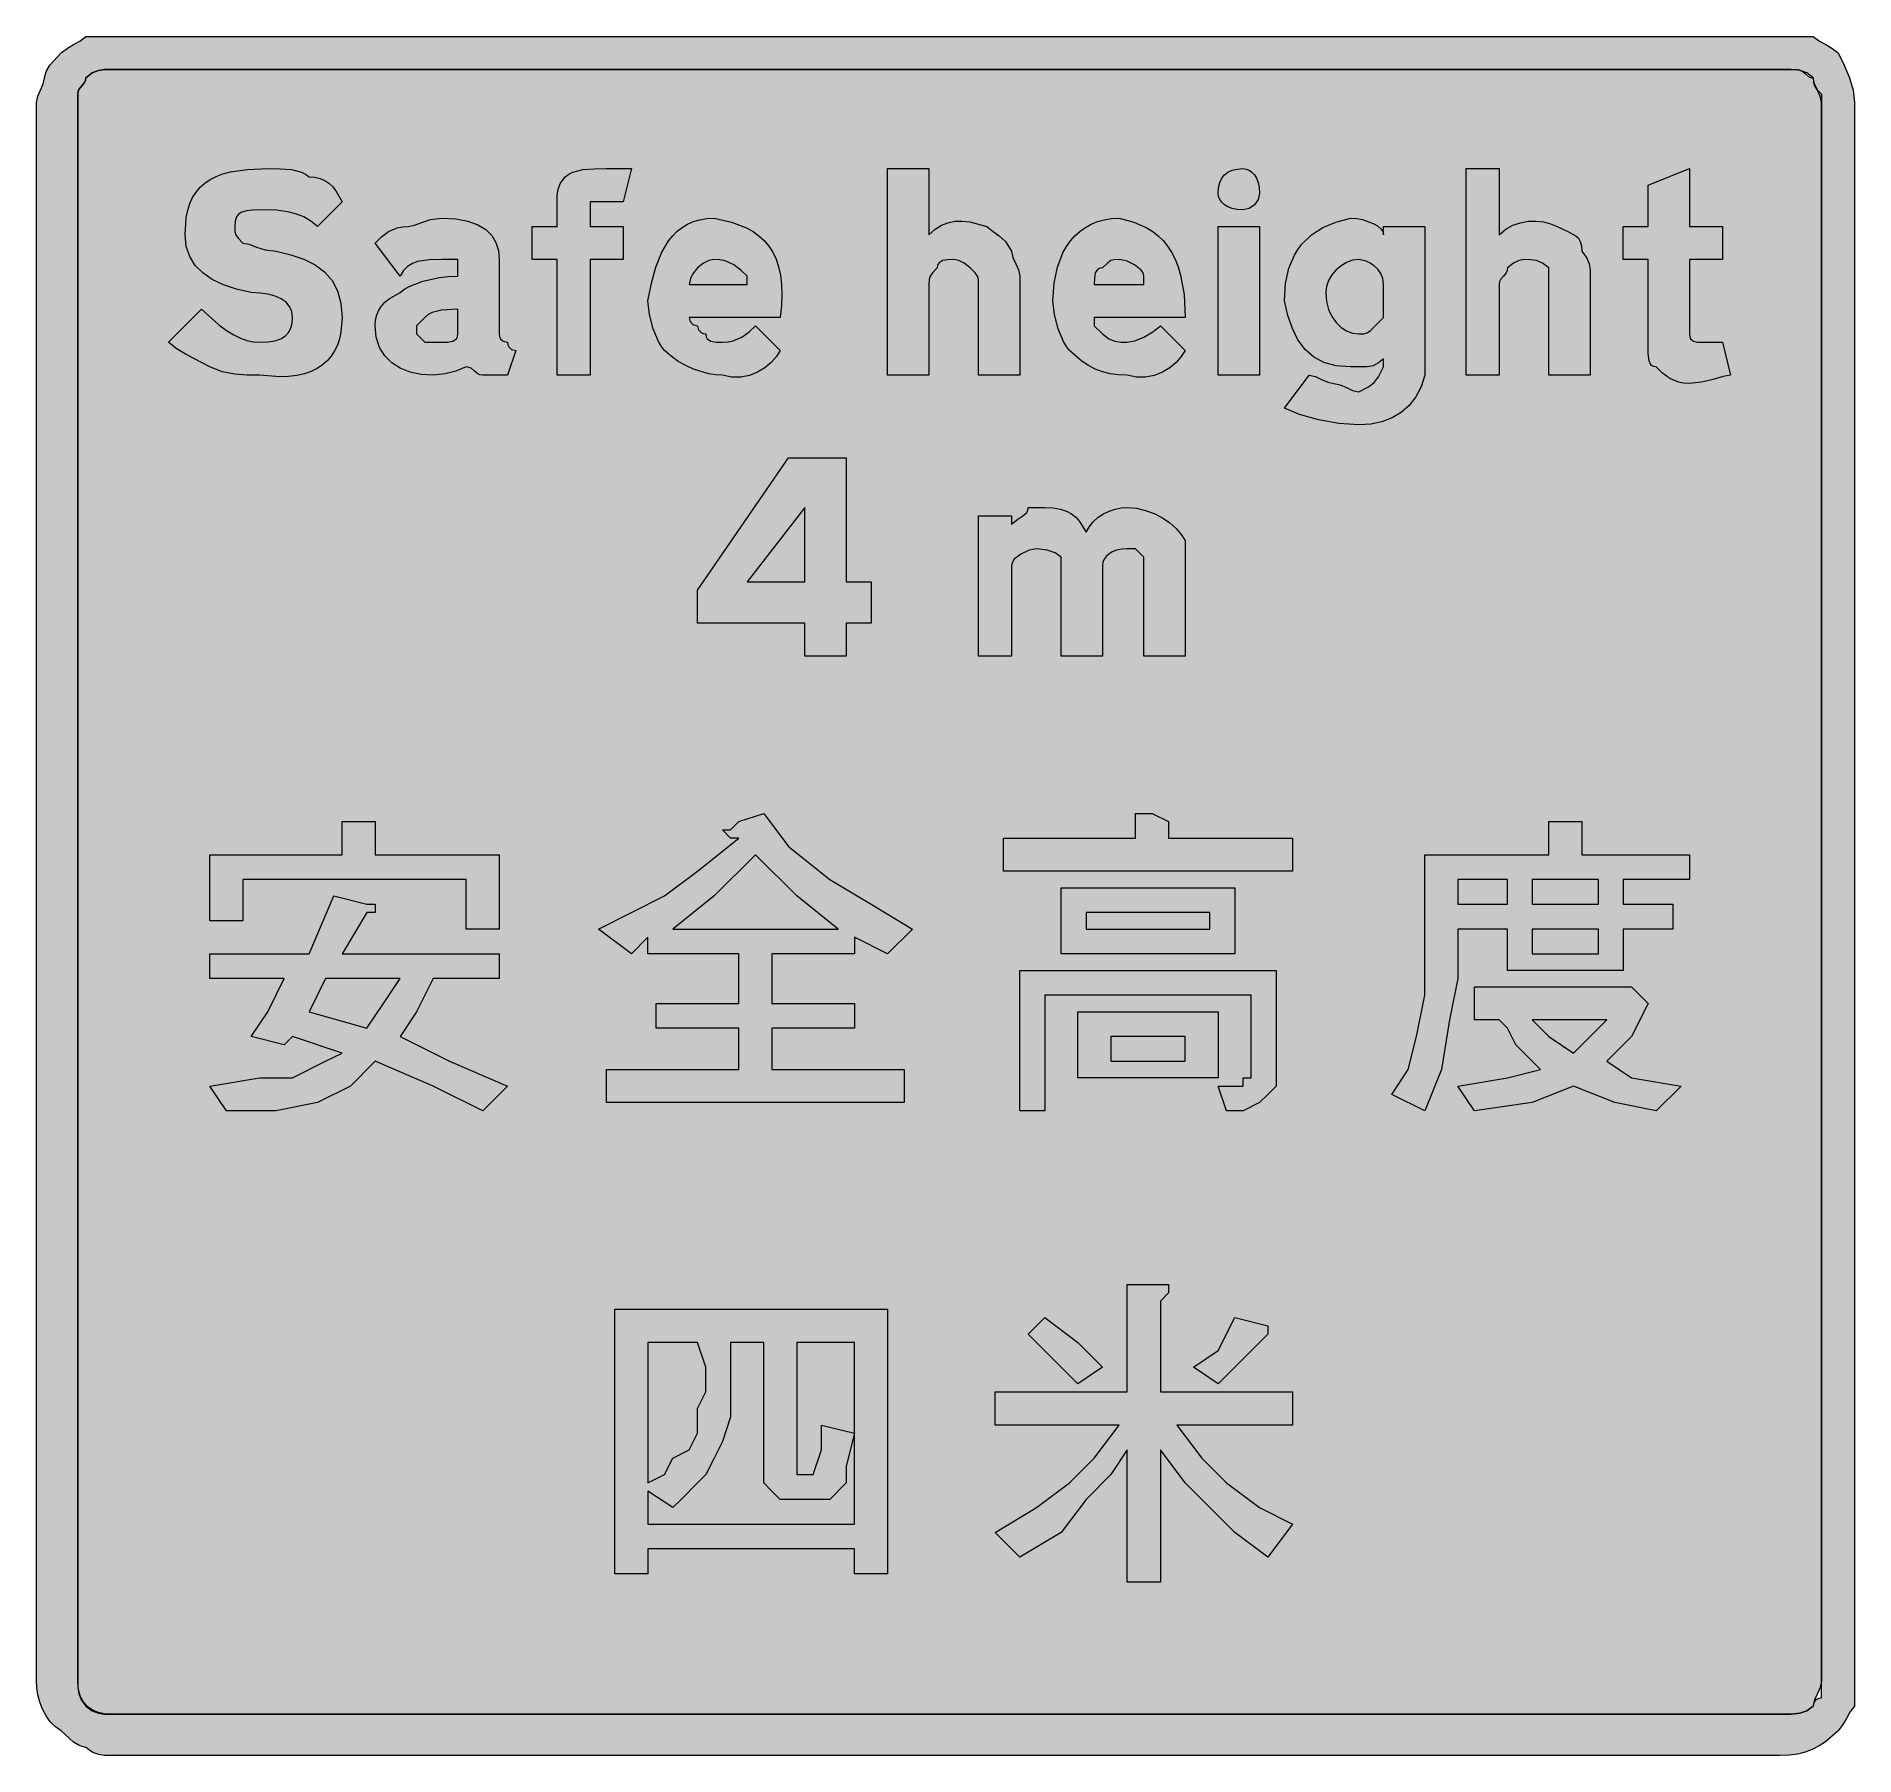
# Model space of a CAD drawing. Header units: metres. Extents: x 152 to 416, y 12 to 261.
import ezdxf

# ---------------------------------------------------------------- set-up
doc = ezdxf.new("R2010")
doc.units = ezdxf.units.M
doc.layers.add('FILL_BLACK_000000', color=7, linetype='Continuous', true_color=0x000000)
doc.layers.add('FILL_WHITE_FFFFFF', color=7, linetype='Continuous', true_color=0xffffff)

msp = doc.modelspace()

# ---------------------------------------------------------------- hatches: boundary and pattern name
at = {"layer": 'FILL_BLACK_000000', "true_color": 0x000000}
h = msp.add_hatch(color=7, dxfattribs=at)
h.dxf.hatch_style = 1
h.paths.add_polyline_path([(410.79, 260.41), (411.69, 259.92), (412.59, 259.43), (413.49, 258.72), (414.37, 256.92), (415.14, 255.12), (415.68, 253.32), (415.89, 251.52), (415.89, 22.32), (415.89, 18.72), (415.18, 17.82), (414.69, 16.92), (414.2, 16.02), (413.49, 15.12), (411.67, 13.54), (410.73, 12.93), (409.74, 12.42), (408.7, 12.03), (407.58, 11.74), (406.39, 11.58), (405.09, 11.52), (162.69, 11.52), (161.79, 11.54), (160.89, 11.67), (159.99, 12.03), (159.09, 12.72), (158.19, 12.93), (157.29, 13.47), (155.49, 15.12), (154.65, 15.68), (153.91, 16.41), (153.3, 17.29), (152.79, 18.27), (152.4, 19.3), (152.11, 20.35), (151.95, 21.37), (151.89, 22.32), (151.89, 251.52), (152.08, 252.42), (152.49, 253.32), (152.9, 254.22), (153.09, 255.12), (153.3, 256.02), (153.84, 256.92), (155.49, 258.72), (156.39, 259.43), (157.29, 259.92), (158.19, 260.41), (159.09, 261.12), (162.69, 261.12), (405.09, 261.12), (409.89, 261.12), (410.79, 260.41)])
h.paths.add_polyline_path([(161.79, 256.3), (160.89, 256.17), (159.99, 255.81), (159.09, 255.12), (159.04, 254.72), (158.9, 254.41), (158.49, 253.92), (158.08, 253.43), (157.94, 253.12), (157.89, 252.72), (157.89, 251.52), (157.89, 22.32), (157.91, 21.42), (158.04, 20.52), (158.4, 19.62), (159.09, 18.72), (159.99, 18.03), (160.89, 17.67), (161.79, 17.54), (162.69, 17.52), (405.09, 17.52), (406.68, 17.54), (407.94, 17.67), (408.97, 18.03), (409.89, 18.72), (410.04, 19.32), (410.4, 19.73), (410.69, 19.87), (411.09, 19.92), (411.09, 22.32), (411.09, 251.52), (410.9, 252.42), (410.49, 253.32), (410.08, 254.22), (409.89, 255.12), (408.97, 255.81), (407.94, 256.17), (406.68, 256.3), (405.09, 256.32), (162.69, 256.32), (161.79, 256.3)], flags=16)
h = msp.add_hatch(color=7, dxfattribs=at)
h.dxf.hatch_style = 1
h.paths.add_polyline_path([(180.71, 232.81), (180.84, 232.32), (181.2, 231.83), (181.89, 231.12), (182.81, 230.93), (183.84, 230.52), (185.1, 230.11), (186.69, 229.92), (188.83, 229.41), (190.72, 228.76), (192.36, 227.94), (193.74, 226.92), (194.83, 225.68), (195.63, 224.18), (196.12, 222.41), (196.29, 220.32), (196.12, 218.19), (195.9, 217.21), (195.6, 216.31), (195.2, 215.47), (194.71, 214.71), (194.12, 214.02), (193.44, 213.42), (192.66, 212.9), (191.78, 212.47), (190.8, 212.13), (189.71, 211.88), (188.52, 211.74), (187.22, 211.69), (184.29, 211.92), (182.49, 211.94), (180.69, 212.07), (178.89, 212.43), (177.09, 213.12), (173.64, 214.92), (172.2, 215.82), (171.09, 216.72), (175.89, 221.52), (178.38, 219.25), (179.5, 218.42), (180.54, 217.77), (181.53, 217.29), (182.47, 216.96), (183.39, 216.78), (184.29, 216.72), (185.53, 216.78), (186.56, 216.94), (187.39, 217.23), (188.04, 217.62), (188.52, 218.13), (188.85, 218.74), (189.03, 219.48), (189.09, 220.32), (188.98, 221.16), (188.66, 221.89), (188.14, 222.51), (187.44, 223.02), (186.57, 223.41), (185.55, 223.69), (184.38, 223.86), (183.09, 223.92), (180.95, 224.43), (179.06, 225.06), (177.42, 225.84), (176.04, 226.77), (174.95, 227.87), (174.15, 229.15), (173.66, 230.63), (173.49, 232.32), (173.66, 234.8), (173.88, 235.88), (174.18, 236.86), (174.58, 237.74), (175.07, 238.52), (175.66, 239.21), (176.34, 239.82), (177.12, 240.34), (178, 240.78), (178.98, 241.14), (180.07, 241.43), (182.56, 241.8), (185.49, 241.92), (187.27, 241.9), (188.94, 241.77), (190.38, 241.41), (190.99, 241.12), (191.49, 240.72), (192.34, 240.66), (193.08, 240.49), (193.75, 240.21), (194.34, 239.82), (194.88, 239.31), (195.37, 238.69), (196.29, 237.12), (192.69, 233.52), (191.74, 234.31), (190.72, 234.91), (189.67, 235.33), (188.64, 235.62), (186.78, 235.88), (185.49, 235.92), (183.22, 235.88), (182.39, 235.79), (181.74, 235.62), (181.26, 235.33), (180.93, 234.91), (180.75, 234.31), (180.69, 233.52), (180.71, 232.81)])
h = msp.add_hatch(color=7, dxfattribs=at)
h.dxf.hatch_style = 1
h.paths.add_polyline_path([(227.49, 211.92), (227.49, 228.72), (223.89, 228.72), (223.89, 233.52), (227.49, 233.52), (227.49, 237.12), (227.51, 238.02), (227.64, 238.92), (228, 239.82), (228.69, 240.72), (229.19, 241.12), (229.8, 241.41), (231.24, 241.77), (232.91, 241.9), (234.69, 241.92), (238.29, 241.92), (237.09, 237.12), (235.89, 237.12), (233.49, 237.12), (232.29, 237.12), (232.29, 235.92), (232.29, 233.52), (237.09, 233.52), (237.09, 228.72), (232.29, 228.72), (232.29, 211.92), (227.49, 211.92)])
h = msp.add_hatch(color=7, dxfattribs=at)
h.dxf.hatch_style = 1
h.paths.add_polyline_path([(282.39, 233.11), (283.31, 233.69), (284.25, 234.07), (285.24, 234.27), (286.28, 234.3), (287.4, 234.18), (289.89, 233.52), (290.79, 232.79), (291.69, 232.17), (292.59, 231.33), (293.49, 229.92), (293.68, 229.02), (294.09, 228.12), (294.5, 227.22), (294.69, 226.32), (294.69, 211.92), (288.69, 211.92), (288.69, 225.12), (288.67, 225.83), (288.54, 226.32), (288.18, 226.81), (287.49, 227.52), (286.61, 228.21), (285.84, 228.57), (285.09, 228.72), (284.21, 228.7), (283.44, 228.57), (282.9, 228.21), (282.74, 227.92), (282.69, 227.52), (282, 226.81), (281.64, 226.32), (281.51, 225.83), (281.49, 225.12), (281.49, 211.92), (275.49, 211.92), (275.49, 241.92), (281.49, 241.92), (281.49, 232.32), (282.39, 233.11)])
h = msp.add_hatch(color=7, dxfattribs=at)
h.dxf.hatch_style = 1
h.paths.add_polyline_path([(329.28, 237.44), (328.74, 236.67), (327.97, 236.13), (327.09, 235.92), (326.25, 235.97), (325.51, 236.13), (324.9, 236.36), (324.39, 236.67), (324, 237.03), (323.71, 237.44), (323.55, 237.87), (323.49, 238.32), (323.55, 239.16), (323.71, 239.89), (324, 240.51), (324.39, 241.02), (324.9, 241.41), (325.51, 241.69), (326.25, 241.86), (327.09, 241.92), (327.54, 241.86), (327.97, 241.69), (328.38, 241.41), (328.74, 241.02), (329.05, 240.51), (329.28, 239.89), (329.44, 239.16), (329.49, 238.32), (329.28, 237.44)])
h = msp.add_hatch(color=7, dxfattribs=at)
h.dxf.hatch_style = 1
h.paths.add_polyline_path([(365.24, 233.11), (366.28, 233.69), (367.37, 234.07), (368.49, 234.27), (369.61, 234.3), (370.7, 234.18), (371.74, 233.91), (372.69, 233.52), (374.27, 232.79), (375.39, 232.17), (375.78, 231.8), (376.06, 231.33), (376.23, 230.71), (376.29, 229.92), (376.98, 229.02), (377.34, 228.12), (377.47, 227.22), (377.49, 226.32), (377.49, 211.92), (371.49, 211.92), (371.49, 225.12), (371.49, 226.32), (371.49, 227.52), (370.59, 228.21), (369.69, 228.57), (368.79, 228.7), (367.89, 228.72), (367.14, 228.57), (366.37, 228.21), (365.49, 227.52), (365.44, 227.12), (365.3, 226.81), (364.89, 226.32), (364.48, 225.83), (364.34, 225.52), (364.29, 225.12), (364.29, 211.92), (359.49, 211.92), (359.49, 241.92), (364.29, 241.92), (364.29, 232.32), (365.24, 233.11)])
h = msp.add_hatch(color=7, dxfattribs=at)
h.dxf.hatch_style = 1
h.paths.add_polyline_path([(396.69, 233.52), (396.69, 228.72), (391.89, 228.72), (391.89, 219.12), (391.89, 217.92), (391.94, 217.52), (392.08, 217.23), (392.49, 216.87), (393.09, 216.72), (395.49, 216.72), (396.69, 216.72), (397.89, 211.92), (396.78, 211.73), (395.34, 211.32), (393.67, 210.91), (391.89, 210.72), (391.04, 210.77), (390.3, 210.93), (389.04, 211.47), (388.01, 212.24), (387.09, 213.12), (386.69, 213.18), (386.4, 213.34), (386.18, 213.63), (386.04, 214.02), (385.91, 215.14), (385.89, 216.72), (385.89, 228.72), (382.29, 228.72), (382.29, 233.52), (385.89, 233.52), (385.89, 239.52), (391.89, 241.92), (391.89, 233.52), (396.69, 233.52)])
h = msp.add_hatch(color=7, dxfattribs=at)
h.dxf.hatch_style = 1
h.paths.add_polyline_path([(210.69, 228.72), (208.91, 228.68), (207.24, 228.42), (206.48, 228.13), (205.8, 227.71), (205.19, 227.11), (204.69, 226.32), (201.09, 231.12), (202.01, 232), (203.04, 232.77), (204.3, 233.31), (205.04, 233.47), (205.89, 233.52), (206.81, 233.71), (207.84, 234.12), (209.1, 234.53), (210.69, 234.72), (212.77, 234.61), (214.53, 234.29), (215.98, 233.77), (217.14, 233.07), (218.01, 232.2), (218.62, 231.18), (218.98, 230.01), (219.09, 228.72), (219.09, 217.92), (219.14, 217.52), (219.28, 217.23), (219.69, 216.87), (220.29, 216.72), (220.34, 216.32), (220.48, 216.03), (220.89, 215.67), (221.49, 215.52), (220.29, 211.92), (216.69, 211.92), (216.29, 211.97), (215.98, 212.11), (215.49, 212.52), (215, 212.93), (214.69, 213.07), (214.29, 213.12), (212.79, 212.52), (211.25, 212.11), (209.49, 211.92), (207.75, 212.03), (206.15, 212.37), (204.72, 212.93), (203.49, 213.72), (202.48, 214.73), (201.73, 215.97), (201.25, 217.43), (201.09, 219.12), (201.15, 219.97), (201.31, 220.71), (201.6, 221.38), (201.99, 221.97), (202.5, 222.51), (203.11, 223), (204.69, 223.92), (205.25, 224.37), (206, 224.8), (207.99, 225.57), (210.43, 226.11), (211.74, 226.27), (213.09, 226.32), (213.09, 228.72), (210.69, 228.72)])
h.paths.add_polyline_path([(208.29, 216.72), (210.69, 216.72), (211.57, 216.74), (212.34, 216.87), (212.88, 217.23), (213.04, 217.52), (213.09, 217.92), (213.09, 221.52), (210.69, 221.37), (209.38, 221.01), (208.79, 220.72), (208.29, 220.32), (207.09, 219.12), (207.09, 217.92), (208.29, 216.72)], flags=16)
h = msp.add_hatch(color=7, dxfattribs=at)
h.dxf.hatch_style = 1
h.paths.add_polyline_path([(246.84, 219.72), (247.2, 219.31), (247.49, 219.17), (247.89, 219.12), (248.04, 218.52), (248.4, 218.11), (248.69, 217.97), (249.09, 217.92), (249.14, 217.52), (249.3, 217.23), (249.84, 216.87), (250.61, 216.74), (251.49, 216.72), (252.34, 216.77), (253.08, 216.93), (254.34, 217.47), (255.37, 218.24), (256.29, 219.12), (259.89, 215.52), (259.33, 214.63), (258.58, 213.78), (257.65, 213.01), (256.59, 212.37), (255.41, 211.9), (254.15, 211.64), (252.84, 211.63), (251.49, 211.92), (250.54, 211.98), (249.5, 212.14), (247.29, 212.82), (246.17, 213.33), (245.08, 213.94), (244.04, 214.68), (243.09, 215.52), (242.64, 216.08), (242.21, 216.81), (241.44, 218.67), (240.9, 220.75), (240.69, 222.72), (241.2, 225.3), (241.85, 227.63), (242.67, 229.68), (243.69, 231.42), (244.28, 232.16), (244.93, 232.82), (245.65, 233.39), (246.43, 233.86), (247.28, 234.23), (248.2, 234.5), (249.21, 234.66), (250.29, 234.72), (252.82, 234.15), (255, 233.31), (255.95, 232.78), (256.81, 232.17), (257.57, 231.47), (258.24, 230.67), (258.81, 229.78), (259.28, 228.78), (259.65, 227.67), (259.91, 226.45), (260.07, 225.11), (260.12, 223.65), (260.06, 222.05), (259.89, 220.32), (246.69, 220.32), (246.84, 219.72)])
h.paths.add_polyline_path([(255.09, 226.32), (254.17, 227.2), (253.14, 227.97), (251.88, 228.51), (251.14, 228.67), (250.29, 228.72), (249.54, 228.57), (248.77, 228.21), (247.89, 227.52), (247.29, 226.77), (246.88, 226), (246.69, 225.12), (255.09, 225.12), (255.09, 226.32)], flags=16)
h = msp.add_hatch(color=7, dxfattribs=at)
h.dxf.hatch_style = 1
h.paths.add_polyline_path([(305.49, 219.12), (306.69, 217.92), (307.59, 217.23), (308.49, 216.87), (309.39, 216.74), (310.29, 216.72), (311.38, 216.93), (312.69, 217.47), (314, 218.24), (315.09, 219.12), (318.69, 215.52), (318.13, 214.63), (317.38, 213.78), (316.45, 213.01), (315.39, 212.37), (314.21, 211.9), (312.95, 211.64), (311.64, 211.63), (310.29, 211.92), (308.99, 211.98), (307.8, 212.14), (306.68, 212.43), (305.64, 212.82), (304.65, 213.33), (303.71, 213.94), (301.89, 215.52), (301.44, 216.08), (301.01, 216.81), (300.24, 218.67), (299.7, 220.75), (299.49, 222.72), (299.66, 225.3), (300.15, 227.63), (300.95, 229.68), (301.46, 230.59), (302.04, 231.42), (302.69, 232.16), (303.42, 232.82), (304.2, 233.39), (305.06, 233.86), (305.98, 234.23), (306.95, 234.5), (307.99, 234.66), (309.09, 234.72), (311.23, 234.15), (313.12, 233.31), (313.98, 232.78), (314.76, 232.17), (315.49, 231.47), (316.14, 230.67), (316.72, 229.78), (317.23, 228.78), (317.67, 227.67), (318.03, 226.45), (318.52, 223.65), (318.69, 220.32), (305.49, 220.32), (305.49, 219.12)])
h.paths.add_polyline_path([(312.69, 226.32), (312.58, 226.77), (312.3, 227.2), (311.34, 227.97), (310.16, 228.51), (309.09, 228.72), (308.38, 228.7), (307.89, 228.57), (307.4, 228.21), (306.69, 227.52), (306.29, 227.47), (306, 227.31), (305.64, 226.77), (305.51, 226), (305.49, 225.12), (312.69, 225.12), (312.69, 226.32)], flags=16)
h = msp.add_hatch(color=7, dxfattribs=at)
h.dxf.hatch_style = 1
h.paths.add_polyline_path([(323.49, 211.92), (323.49, 233.52), (329.49, 233.52), (329.49, 211.92), (323.49, 211.92)])
h = msp.add_hatch(color=7, dxfattribs=at)
h.dxf.hatch_style = 1
h.paths.add_polyline_path([(352.16, 208.77), (351.19, 207.53), (350.04, 206.52), (348.72, 205.73), (347.25, 205.17), (345.63, 204.83), (343.89, 204.72), (341.02, 204.93), (338.04, 205.47), (335.28, 206.24), (333.09, 207.12), (336.69, 211.92), (337.59, 211.73), (338.49, 211.32), (339.39, 210.91), (340.29, 210.72), (341.19, 210.53), (342.09, 210.12), (342.99, 209.71), (343.89, 209.52), (345.3, 210.25), (346.14, 210.87), (346.76, 211.71), (347.49, 213.12), (347.49, 214.32), (346.74, 213.72), (345.97, 213.31), (345.09, 213.12), (342.69, 213.12), (340.6, 213.29), (338.83, 213.78), (337.33, 214.58), (336.09, 215.67), (335.07, 217.05), (334.25, 218.69), (333.6, 220.58), (333.09, 222.72), (333.26, 225.25), (333.75, 227.46), (334.55, 229.36), (335.06, 230.2), (335.64, 230.97), (337.02, 232.29), (338.66, 233.35), (340.55, 234.16), (342.69, 234.72), (343.59, 234.67), (344.45, 234.51), (345.99, 233.97), (346.6, 233.61), (347.08, 233.2), (347.38, 232.77), (347.49, 232.32), (347.49, 233.52), (353.49, 233.52), (353.49, 211.92), (352.93, 210.23), (352.16, 208.77)])
h.paths.add_polyline_path([(347.1, 226.69), (346.67, 227.31), (346.14, 227.82), (345.56, 228.21), (344.96, 228.49), (343.89, 228.72), (342.99, 228.61), (342.13, 228.31), (341.32, 227.83), (340.59, 227.22), (339.98, 226.49), (339.5, 225.68), (339.2, 224.82), (339.09, 223.92), (339.2, 222.63), (339.5, 221.46), (339.98, 220.44), (340.59, 219.57), (341.32, 218.87), (342.13, 218.35), (342.99, 218.03), (343.89, 217.92), (344.6, 217.94), (345.09, 218.07), (345.58, 218.43), (346.29, 219.12), (347.49, 220.32), (347.49, 225.12), (347.38, 225.96), (347.1, 226.69)], flags=16)
h = msp.add_hatch(color=7, dxfattribs=at)
h.dxf.hatch_style = 1
h.paths.add_polyline_path([(273.09, 175.92), (269.49, 175.92), (269.49, 171.12), (263.49, 171.12), (263.49, 175.92), (247.89, 175.92), (247.89, 180.72), (261.09, 199.92), (269.49, 199.92), (269.49, 181.92), (273.09, 181.92), (273.09, 175.92)])
h.paths.add_polyline_path([(263.49, 181.92), (263.49, 192.72), (255.09, 181.92), (263.49, 181.92)], flags=16)
h = msp.add_hatch(color=7, dxfattribs=at)
h.dxf.hatch_style = 1
h.paths.add_polyline_path([(309.45, 186.67), (308.71, 186.51), (308.1, 186.28), (307.59, 185.97), (307.2, 185.61), (306.92, 185.2), (306.75, 184.77), (306.69, 184.32), (306.69, 171.12), (300.69, 171.12), (300.69, 185.52), (299.79, 186.12), (298.66, 186.53), (297.09, 186.72), (296.02, 186.51), (294.84, 185.97), (293.88, 185.2), (293.6, 184.77), (293.49, 184.32), (293.49, 171.12), (288.69, 171.12), (288.69, 191.52), (293.49, 191.52), (293.49, 190.32), (294.37, 191.03), (295.14, 191.52), (295.68, 192.01), (295.84, 192.32), (295.89, 192.72), (298.29, 192.72), (299.53, 192.66), (300.58, 192.49), (301.45, 192.21), (302.19, 191.82), (302.81, 191.31), (303.35, 190.69), (304.29, 189.12), (304.79, 189.96), (305.4, 190.69), (306.08, 191.31), (306.84, 191.82), (307.65, 192.21), (308.51, 192.49), (309.39, 192.66), (310.29, 192.72), (311.64, 192.61), (312.95, 192.31), (314.21, 191.83), (315.39, 191.22), (316.45, 190.49), (317.38, 189.68), (318.13, 188.82), (318.69, 187.92), (318.69, 186.72), (318.69, 185.52), (318.69, 171.12), (312.69, 171.12), (312.69, 185.52), (311.49, 186.72), (310.29, 186.72), (309.45, 186.67)])
h = msp.add_hatch(color=7, dxfattribs=at)
h.dxf.hatch_style = 1
h.paths.add_polyline_path([(261.09, 143.52), (267.09, 138.72), (273.09, 135.12), (279.09, 131.52), (275.49, 127.92), (270.69, 130.32), (270.69, 127.92), (258.69, 127.92), (258.69, 120.72), (270.69, 120.72), (270.69, 117.12), (258.69, 117.12), (258.69, 111.12), (277.89, 111.12), (277.89, 106.32), (234.69, 106.32), (234.69, 111.12), (253.89, 111.12), (253.89, 117.12), (241.89, 117.12), (241.89, 120.72), (253.89, 120.72), (253.89, 127.92), (240.69, 127.92), (240.69, 130.32), (238.29, 127.92), (233.49, 131.52), (238.29, 133.92), (243.09, 136.32), (247.89, 139.92), (253.89, 144.72), (252.69, 144.72), (251.49, 145.92), (252.69, 145.92), (253.89, 147.12), (257.49, 148.32), (261.09, 143.52)])
h.paths.add_polyline_path([(262.29, 136.32), (256.29, 142.32), (250.29, 136.32), (244.29, 131.52), (268.29, 131.52), (262.29, 136.32)], flags=16)
h = msp.add_hatch(color=7, dxfattribs=at)
h.dxf.hatch_style = 1
h.paths.add_polyline_path([(313.89, 148.32), (316.29, 147.12), (316.29, 145.92), (316.29, 144.72), (334.29, 144.72), (334.29, 139.92), (292.29, 139.92), (292.29, 144.72), (311.49, 144.72), (311.49, 148.32), (313.89, 148.32)])
h = msp.add_hatch(color=7, dxfattribs=at)
h.dxf.hatch_style = 1
h.paths.add_polyline_path([(181.89, 138.72), (181.89, 132.72), (177.09, 132.72), (177.09, 142.32), (196.29, 142.32), (196.29, 147.12), (199.89, 147.12), (201.09, 147.12), (201.09, 145.92), (201.09, 142.32), (219.09, 142.32), (219.09, 131.52), (214.29, 131.52), (214.29, 138.72), (181.89, 138.72)])
h = msp.add_hatch(color=7, dxfattribs=at)
h.dxf.hatch_style = 1
h.paths.add_polyline_path([(353.49, 126.72), (353.49, 142.32), (371.49, 142.32), (371.49, 147.12), (375.09, 147.12), (376.29, 147.12), (376.29, 145.92), (376.29, 144.72), (376.29, 142.32), (391.89, 142.32), (391.89, 138.72), (382.29, 138.72), (382.29, 135.12), (389.49, 135.12), (389.49, 131.52), (382.29, 131.52), (382.29, 125.52), (365.49, 125.52), (365.49, 131.52), (358.29, 131.52), (358.29, 124.32), (357.09, 118.32), (355.89, 111.12), (353.49, 105.12), (348.69, 107.52), (351.09, 111.12), (352.29, 115.92), (353.49, 121.92), (353.49, 126.72)])
h.paths.add_polyline_path([(358.29, 135.12), (365.49, 135.12), (365.49, 138.72), (358.29, 138.72), (358.29, 135.12)], flags=16)
h.paths.add_polyline_path([(369.09, 131.52), (369.09, 127.92), (378.69, 127.92), (378.69, 131.52), (369.09, 131.52)], flags=16)
h.paths.add_polyline_path([(378.69, 138.72), (369.09, 138.72), (369.09, 135.12), (378.69, 135.12), (378.69, 138.72)], flags=16)
h = msp.add_hatch(color=7, dxfattribs=at)
h.dxf.hatch_style = 1
h.paths.add_polyline_path([(325.89, 127.92), (300.69, 127.92), (300.69, 137.52), (325.89, 137.52), (325.89, 127.92)])
h.paths.add_polyline_path([(322.29, 133.92), (304.29, 133.92), (304.29, 131.52), (322.29, 131.52), (322.29, 133.92)], flags=16)
h = msp.add_hatch(color=7, dxfattribs=at)
h.dxf.hatch_style = 1
h.paths.add_polyline_path([(191.49, 127.92), (195.09, 136.32), (199.89, 135.12), (201.09, 135.12), (201.09, 133.92), (199.89, 133.92), (196.29, 127.92), (219.09, 127.92), (219.09, 124.32), (209.49, 124.32), (207.09, 119.52), (204.69, 115.92), (211.89, 112.32), (220.29, 108.72), (216.69, 105.12), (209.49, 108.72), (201.09, 112.32), (197.49, 108.72), (192.69, 106.32), (186.69, 105.12), (179.49, 105.12), (177.09, 108.72), (184.29, 109.92), (189.09, 109.92), (193.89, 112.32), (196.29, 113.52), (189.09, 115.92), (187.89, 114.72), (183.09, 115.92), (185.49, 119.52), (187.89, 124.32), (177.09, 124.32), (177.09, 127.92), (191.49, 127.92)])
h.paths.add_polyline_path([(199.89, 117.12), (202.29, 120.72), (204.69, 124.32), (193.89, 124.32), (191.49, 119.52), (199.89, 117.12)], flags=16)
h = msp.add_hatch(color=7, dxfattribs=at)
h.dxf.hatch_style = 1
h.paths.add_polyline_path([(331.89, 125.52), (331.89, 111.12), (331.89, 108.72), (330.69, 107.52), (329.49, 106.32), (327.09, 105.12), (324.69, 105.12), (323.49, 108.72), (325.89, 108.72), (327.09, 108.72), (327.09, 109.92), (328.29, 109.92), (328.29, 111.12), (328.29, 121.92), (298.29, 121.92), (298.29, 105.12), (294.69, 105.12), (294.69, 125.52), (331.89, 125.52)])
h = msp.add_hatch(color=7, dxfattribs=at)
h.dxf.hatch_style = 1
h.paths.add_polyline_path([(383.49, 123.12), (385.89, 120.72), (383.49, 115.92), (379.89, 112.32), (383.49, 109.92), (390.69, 108.72), (387.09, 105.12), (381.09, 106.32), (375.09, 108.72), (369.09, 106.32), (360.69, 105.12), (358.29, 108.72), (365.49, 109.92), (370.29, 111.12), (367.89, 113.52), (366.69, 114.72), (365.49, 117.12), (364.29, 118.32), (360.69, 118.32), (360.69, 123.12), (382.29, 123.12), (383.49, 123.12)])
h.paths.add_polyline_path([(375.09, 113.52), (377.49, 115.92), (379.89, 118.32), (369.09, 118.32), (371.49, 115.92), (375.09, 113.52)], flags=16)
h = msp.add_hatch(color=7, dxfattribs=at)
h.dxf.hatch_style = 1
h.paths.add_polyline_path([(323.49, 109.92), (303.09, 109.92), (303.09, 119.52), (323.49, 119.52), (323.49, 109.92)])
h.paths.add_polyline_path([(318.69, 115.92), (307.89, 115.92), (307.89, 112.32), (318.69, 112.32), (318.69, 115.92)], flags=16)
h = msp.add_hatch(color=7, dxfattribs=at)
h.dxf.hatch_style = 1
h.paths.add_polyline_path([(291.09, 64.32), (310.29, 64.32), (310.29, 79.92), (315.09, 79.92), (316.29, 79.92), (316.29, 78.72), (315.09, 77.52), (315.09, 64.32), (334.29, 64.32), (334.29, 59.52), (317.49, 59.52), (321.09, 54.72), (324.69, 51.12), (329.49, 47.52), (334.29, 45.12), (330.69, 40.32), (325.89, 43.92), (322.29, 47.52), (318.69, 51.12), (315.09, 55.92), (315.09, 36.72), (310.29, 36.72), (310.29, 55.92), (307.89, 52.32), (304.29, 48.72), (300.69, 43.92), (294.69, 40.32), (291.09, 43.92), (297.09, 47.52), (301.89, 51.12), (305.49, 54.72), (309.09, 59.52), (291.09, 59.52), (291.09, 64.32)])
h = msp.add_hatch(color=7, dxfattribs=at)
h.dxf.hatch_style = 1
h.paths.add_polyline_path([(270.69, 37.92), (270.69, 41.52), (240.69, 41.52), (240.69, 37.92), (235.89, 37.92), (235.89, 76.32), (275.49, 76.32), (275.49, 37.92), (270.69, 37.92)])
h.paths.add_polyline_path([(246.69, 55.92), (247.89, 58.32), (247.89, 61.92), (249.09, 64.32), (249.09, 67.92), (247.89, 71.52), (240.69, 71.52), (240.69, 51.12), (243.09, 52.32), (244.29, 54.72), (246.69, 55.92)], flags=16)
h.paths.add_polyline_path([(269.49, 51.12), (267.09, 48.72), (264.69, 48.72), (262.29, 48.72), (259.89, 48.72), (258.69, 49.92), (257.49, 51.12), (257.49, 52.32), (257.49, 71.52), (252.69, 71.52), (252.69, 66.72), (252.69, 63.12), (252.69, 60.72), (251.49, 57.12), (250.29, 54.72), (249.09, 52.32), (247.89, 51.12), (245.49, 48.72), (244.29, 47.52), (240.69, 49.92), (240.69, 45.12), (270.69, 45.12), (270.69, 58.32), (269.49, 53.52), (269.49, 51.12)], flags=16)
h.paths.add_polyline_path([(270.69, 71.52), (262.29, 71.52), (262.29, 55.92), (262.29, 53.52), (262.29, 52.32), (264.69, 52.32), (265.89, 55.92), (265.89, 59.52), (270.69, 58.32), (270.69, 71.52)], flags=16)
h = msp.add_hatch(color=7, dxfattribs=at)
h.dxf.hatch_style = 1
h.paths.add_polyline_path([(303.09, 71.52), (306.69, 67.92), (303.09, 65.52), (299.49, 69.12), (295.89, 72.72), (298.29, 75.12), (303.09, 71.52)])
h = msp.add_hatch(color=7, dxfattribs=at)
h.dxf.hatch_style = 1
h.paths.add_polyline_path([(323.49, 70.32), (325.89, 75.12), (330.69, 73.92), (330.69, 72.72), (329.49, 71.52), (323.49, 65.52), (319.89, 67.92), (323.49, 70.32)])
at = {"layer": 'FILL_WHITE_FFFFFF', "true_color": 0xffffff}
h = msp.add_hatch(color=7, dxfattribs=at)
h.dxf.hatch_style = 1
h.paths.add_polyline_path([(161.79, 17.58), (160.93, 17.76), (160.12, 18.09), (159.39, 18.57), (158.78, 19.22), (158.3, 20.05), (158, 21.08), (157.89, 22.32), (157.89, 251.52), (157.89, 252.72), (157.94, 253.12), (158.08, 253.43), (158.49, 253.92), (158.9, 254.41), (159.04, 254.72), (159.09, 255.12), (159.99, 255.81), (160.89, 256.17), (161.79, 256.3), (162.69, 256.32), (405.09, 256.32), (407.49, 256.32), (407.89, 256.27), (408.2, 256.13), (408.69, 255.72), (409.18, 255.31), (409.49, 255.17), (409.89, 255.12), (409.91, 254.41), (410.04, 253.92), (410.4, 253.43), (411.09, 252.72), (411.09, 251.52), (411.09, 22.32), (410.9, 21.42), (410.49, 20.52), (410.08, 19.62), (409.89, 18.72), (408.97, 18.03), (407.94, 17.67), (406.68, 17.54), (405.09, 17.52), (162.69, 17.52), (161.79, 17.58)])

# ---------------------------------------------------------------- linework, layer by layer
at = {"layer": 'FILL_BLACK_000000', "lineweight": 0, "true_color": 0x000000}
for points in [[(410.79, 260.41), (411.69, 259.92), (412.59, 259.43), (413.49, 258.72), (414.37, 256.92), (415.14, 255.12), (415.68, 253.32), (415.89, 251.52), (415.89, 22.32), (415.89, 18.72), (415.18, 17.82), (414.69, 16.92), (414.2, 16.02), (413.49, 15.12), (411.67, 13.54), (410.73, 12.93), (409.74, 12.42), (408.7, 12.03), (407.58, 11.74), (406.39, 11.58), (405.09, 11.52), (162.69, 11.52), (161.79, 11.54), (160.89, 11.67), (159.99, 12.03), (159.09, 12.72), (158.19, 12.93), (157.29, 13.47), (155.49, 15.12), (154.65, 15.68), (153.91, 16.41), (153.3, 17.29), (152.79, 18.27), (152.4, 19.3), (152.11, 20.35), (151.95, 21.37), (151.89, 22.32), (151.89, 251.52), (152.08, 252.42), (152.49, 253.32), (152.9, 254.22), (153.09, 255.12), (153.3, 256.02), (153.84, 256.92), (155.49, 258.72), (156.39, 259.43), (157.29, 259.92), (158.19, 260.41), (159.09, 261.12), (162.69, 261.12), (405.09, 261.12), (409.89, 261.12)], [(161.79, 256.3), (160.89, 256.17), (159.99, 255.81), (159.09, 255.12), (159.04, 254.72), (158.9, 254.41), (158.49, 253.92), (158.08, 253.43), (157.94, 253.12), (157.89, 252.72), (157.89, 251.52), (157.89, 22.32), (157.91, 21.42), (158.04, 20.52), (158.4, 19.62), (159.09, 18.72), (159.99, 18.03), (160.89, 17.67), (161.79, 17.54), (162.69, 17.52), (405.09, 17.52), (406.68, 17.54), (407.94, 17.67), (408.97, 18.03), (409.89, 18.72), (410.04, 19.32), (410.4, 19.73), (410.69, 19.87), (411.09, 19.92), (411.09, 22.32), (411.09, 251.52), (410.9, 252.42), (410.49, 253.32), (410.08, 254.22), (409.89, 255.12), (408.97, 255.81), (407.94, 256.17), (406.68, 256.3), (405.09, 256.32), (162.69, 256.32)], [(180.71, 232.81), (180.84, 232.32), (181.2, 231.83), (181.89, 231.12), (182.81, 230.93), (183.84, 230.52), (185.1, 230.11), (186.69, 229.92), (188.83, 229.41), (190.72, 228.76), (192.36, 227.94), (193.74, 226.92), (194.83, 225.68), (195.63, 224.18), (196.12, 222.41), (196.29, 220.32), (196.12, 218.19), (195.9, 217.21), (195.6, 216.31), (195.2, 215.47), (194.71, 214.71), (194.12, 214.02), (193.44, 213.42), (192.66, 212.9), (191.78, 212.47), (190.8, 212.13), (189.71, 211.88), (188.52, 211.74), (187.22, 211.69), (184.29, 211.92), (182.49, 211.94), (180.69, 212.07), (178.89, 212.43), (177.09, 213.12), (173.64, 214.92), (172.2, 215.82), (171.09, 216.72), (175.89, 221.52), (178.38, 219.25), (179.5, 218.42), (180.54, 217.77), (181.53, 217.29), (182.47, 216.96), (183.39, 216.78), (184.29, 216.72), (185.53, 216.78), (186.56, 216.94), (187.39, 217.23), (188.04, 217.62), (188.52, 218.13), (188.85, 218.74), (189.03, 219.48), (189.09, 220.32), (188.98, 221.16), (188.66, 221.89), (188.14, 222.51), (187.44, 223.02), (186.57, 223.41), (185.55, 223.69), (184.38, 223.86), (183.09, 223.92), (180.95, 224.43), (179.06, 225.06), (177.42, 225.84), (176.04, 226.77), (174.95, 227.87), (174.15, 229.15), (173.66, 230.63), (173.49, 232.32), (173.66, 234.8), (173.88, 235.88), (174.18, 236.86), (174.58, 237.74), (175.07, 238.52), (175.66, 239.21), (176.34, 239.82), (177.12, 240.34), (178, 240.78), (178.98, 241.14), (180.07, 241.43), (182.56, 241.8), (185.49, 241.92), (187.27, 241.9), (188.94, 241.77), (190.38, 241.41), (190.99, 241.12), (191.49, 240.72), (192.34, 240.66), (193.08, 240.49), (193.75, 240.21), (194.34, 239.82), (194.88, 239.31), (195.37, 238.69), (196.29, 237.12), (192.69, 233.52), (191.74, 234.31), (190.72, 234.91), (189.67, 235.33), (188.64, 235.62), (186.78, 235.88), (185.49, 235.92), (183.22, 235.88), (182.39, 235.79), (181.74, 235.62), (181.26, 235.33), (180.93, 234.91), (180.75, 234.31), (180.69, 233.52)], [(227.49, 211.92), (227.49, 228.72), (223.89, 228.72), (223.89, 233.52), (227.49, 233.52), (227.49, 237.12), (227.51, 238.02), (227.64, 238.92), (228, 239.82), (228.69, 240.72), (229.19, 241.12), (229.8, 241.41), (231.24, 241.77), (232.91, 241.9), (234.69, 241.92), (238.29, 241.92), (237.09, 237.12), (235.89, 237.12), (233.49, 237.12), (232.29, 237.12), (232.29, 235.92), (232.29, 233.52), (237.09, 233.52), (237.09, 228.72), (232.29, 228.72), (232.29, 211.92)], [(282.39, 233.11), (283.31, 233.69), (284.25, 234.07), (285.24, 234.27), (286.28, 234.3), (287.4, 234.18), (289.89, 233.52), (290.79, 232.79), (291.69, 232.17), (292.59, 231.33), (293.49, 229.92), (293.68, 229.02), (294.09, 228.12), (294.5, 227.22), (294.69, 226.32), (294.69, 211.92), (288.69, 211.92), (288.69, 225.12), (288.67, 225.83), (288.54, 226.32), (288.18, 226.81), (287.49, 227.52), (286.61, 228.21), (285.84, 228.57), (285.09, 228.72), (284.21, 228.7), (283.44, 228.57), (282.9, 228.21), (282.74, 227.92), (282.69, 227.52), (282, 226.81), (281.64, 226.32), (281.51, 225.83), (281.49, 225.12), (281.49, 211.92), (275.49, 211.92), (275.49, 241.92), (281.49, 241.92), (281.49, 232.32)], [(329.28, 237.44), (328.74, 236.67), (327.97, 236.13), (327.09, 235.92), (326.25, 235.97), (325.51, 236.13), (324.9, 236.36), (324.39, 236.67), (324, 237.03), (323.71, 237.44), (323.55, 237.87), (323.49, 238.32), (323.55, 239.16), (323.71, 239.89), (324, 240.51), (324.39, 241.02), (324.9, 241.41), (325.51, 241.69), (326.25, 241.86), (327.09, 241.92), (327.54, 241.86), (327.97, 241.69), (328.38, 241.41), (328.74, 241.02), (329.05, 240.51), (329.28, 239.89), (329.44, 239.16), (329.49, 238.32)], [(365.24, 233.11), (366.28, 233.69), (367.37, 234.07), (368.49, 234.27), (369.61, 234.3), (370.7, 234.18), (371.74, 233.91), (372.69, 233.52), (374.27, 232.79), (375.39, 232.17), (375.78, 231.8), (376.06, 231.33), (376.23, 230.71), (376.29, 229.92), (376.98, 229.02), (377.34, 228.12), (377.47, 227.22), (377.49, 226.32), (377.49, 211.92), (371.49, 211.92), (371.49, 225.12), (371.49, 226.32), (371.49, 227.52), (370.59, 228.21), (369.69, 228.57), (368.79, 228.7), (367.89, 228.72), (367.14, 228.57), (366.37, 228.21), (365.49, 227.52), (365.44, 227.12), (365.3, 226.81), (364.89, 226.32), (364.48, 225.83), (364.34, 225.52), (364.29, 225.12), (364.29, 211.92), (359.49, 211.92), (359.49, 241.92), (364.29, 241.92), (364.29, 232.32)], [(396.69, 233.52), (396.69, 228.72), (391.89, 228.72), (391.89, 219.12), (391.89, 217.92), (391.94, 217.52), (392.08, 217.23), (392.49, 216.87), (393.09, 216.72), (395.49, 216.72), (396.69, 216.72), (397.89, 211.92), (396.78, 211.73), (395.34, 211.32), (393.67, 210.91), (391.89, 210.72), (391.04, 210.77), (390.3, 210.93), (389.04, 211.47), (388.01, 212.24), (387.09, 213.12), (386.69, 213.18), (386.4, 213.34), (386.18, 213.63), (386.04, 214.02), (385.91, 215.14), (385.89, 216.72), (385.89, 228.72), (382.29, 228.72), (382.29, 233.52), (385.89, 233.52), (385.89, 239.52), (391.89, 241.92), (391.89, 233.52)], [(210.69, 228.72), (208.91, 228.68), (207.24, 228.42), (206.48, 228.13), (205.8, 227.71), (205.19, 227.11), (204.69, 226.32), (201.09, 231.12), (202.01, 232), (203.04, 232.77), (204.3, 233.31), (205.04, 233.47), (205.89, 233.52), (206.81, 233.71), (207.84, 234.12), (209.1, 234.53), (210.69, 234.72), (212.77, 234.61), (214.53, 234.29), (215.98, 233.77), (217.14, 233.07), (218.01, 232.2), (218.62, 231.18), (218.98, 230.01), (219.09, 228.72), (219.09, 217.92), (219.14, 217.52), (219.28, 217.23), (219.69, 216.87), (220.29, 216.72), (220.34, 216.32), (220.48, 216.03), (220.89, 215.67), (221.49, 215.52), (220.29, 211.92), (216.69, 211.92), (216.29, 211.97), (215.98, 212.11), (215.49, 212.52), (215, 212.93), (214.69, 213.07), (214.29, 213.12), (212.79, 212.52), (211.25, 212.11), (209.49, 211.92), (207.75, 212.03), (206.15, 212.37), (204.72, 212.93), (203.49, 213.72), (202.48, 214.73), (201.73, 215.97), (201.25, 217.43), (201.09, 219.12), (201.15, 219.97), (201.31, 220.71), (201.6, 221.38), (201.99, 221.97), (202.5, 222.51), (203.11, 223), (204.69, 223.92), (205.25, 224.37), (206, 224.8), (207.99, 225.57), (210.43, 226.11), (211.74, 226.27), (213.09, 226.32), (213.09, 228.72)], [(246.84, 219.72), (247.2, 219.31), (247.49, 219.17), (247.89, 219.12), (248.04, 218.52), (248.4, 218.11), (248.69, 217.97), (249.09, 217.92), (249.14, 217.52), (249.3, 217.23), (249.84, 216.87), (250.61, 216.74), (251.49, 216.72), (252.34, 216.77), (253.08, 216.93), (254.34, 217.47), (255.37, 218.24), (256.29, 219.12), (259.89, 215.52), (259.33, 214.63), (258.58, 213.78), (257.65, 213.01), (256.59, 212.37), (255.41, 211.9), (254.15, 211.64), (252.84, 211.63), (251.49, 211.92), (250.54, 211.98), (249.5, 212.14), (247.29, 212.82), (246.17, 213.33), (245.08, 213.94), (244.04, 214.68), (243.09, 215.52), (242.64, 216.08), (242.21, 216.81), (241.44, 218.67), (240.9, 220.75), (240.69, 222.72), (241.2, 225.3), (241.85, 227.63), (242.67, 229.68), (243.69, 231.42), (244.28, 232.16), (244.93, 232.82), (245.65, 233.39), (246.43, 233.86), (247.28, 234.23), (248.2, 234.5), (249.21, 234.66), (250.29, 234.72), (252.82, 234.15), (255, 233.31), (255.95, 232.78), (256.81, 232.17), (257.57, 231.47), (258.24, 230.67), (258.81, 229.78), (259.28, 228.78), (259.65, 227.67), (259.91, 226.45), (260.07, 225.11), (260.12, 223.65), (260.06, 222.05), (259.89, 220.32), (246.69, 220.32)], [(305.49, 219.12), (306.69, 217.92), (307.59, 217.23), (308.49, 216.87), (309.39, 216.74), (310.29, 216.72), (311.38, 216.93), (312.69, 217.47), (314, 218.24), (315.09, 219.12), (318.69, 215.52), (318.13, 214.63), (317.38, 213.78), (316.45, 213.01), (315.39, 212.37), (314.21, 211.9), (312.95, 211.64), (311.64, 211.63), (310.29, 211.92), (308.99, 211.98), (307.8, 212.14), (306.68, 212.43), (305.64, 212.82), (304.65, 213.33), (303.71, 213.94), (301.89, 215.52), (301.44, 216.08), (301.01, 216.81), (300.24, 218.67), (299.7, 220.75), (299.49, 222.72), (299.66, 225.3), (300.15, 227.63), (300.95, 229.68), (301.46, 230.59), (302.04, 231.42), (302.69, 232.16), (303.42, 232.82), (304.2, 233.39), (305.06, 233.86), (305.98, 234.23), (306.95, 234.5), (307.99, 234.66), (309.09, 234.72), (311.23, 234.15), (313.12, 233.31), (313.98, 232.78), (314.76, 232.17), (315.49, 231.47), (316.14, 230.67), (316.72, 229.78), (317.23, 228.78), (317.67, 227.67), (318.03, 226.45), (318.52, 223.65), (318.69, 220.32), (305.49, 220.32)], [(323.49, 211.92), (323.49, 233.52), (329.49, 233.52), (329.49, 211.92)], [(352.16, 208.77), (351.19, 207.53), (350.04, 206.52), (348.72, 205.73), (347.25, 205.17), (345.63, 204.83), (343.89, 204.72), (341.02, 204.93), (338.04, 205.47), (335.28, 206.24), (333.09, 207.12), (336.69, 211.92), (337.59, 211.73), (338.49, 211.32), (339.39, 210.91), (340.29, 210.72), (341.19, 210.53), (342.09, 210.12), (342.99, 209.71), (343.89, 209.52), (345.3, 210.25), (346.14, 210.87), (346.76, 211.71), (347.49, 213.12), (347.49, 214.32), (346.74, 213.72), (345.97, 213.31), (345.09, 213.12), (342.69, 213.12), (340.6, 213.29), (338.83, 213.78), (337.33, 214.58), (336.09, 215.67), (335.07, 217.05), (334.25, 218.69), (333.6, 220.58), (333.09, 222.72), (333.26, 225.25), (333.75, 227.46), (334.55, 229.36), (335.06, 230.2), (335.64, 230.97), (337.02, 232.29), (338.66, 233.35), (340.55, 234.16), (342.69, 234.72), (343.59, 234.67), (344.45, 234.51), (345.99, 233.97), (346.6, 233.61), (347.08, 233.2), (347.38, 232.77), (347.49, 232.32), (347.49, 233.52), (353.49, 233.52), (353.49, 211.92), (352.93, 210.23)], [(255.09, 226.32), (254.17, 227.2), (253.14, 227.97), (251.88, 228.51), (251.14, 228.67), (250.29, 228.72), (249.54, 228.57), (248.77, 228.21), (247.89, 227.52), (247.29, 226.77), (246.88, 226), (246.69, 225.12), (255.09, 225.12)], [(312.69, 226.32), (312.58, 226.77), (312.3, 227.2), (311.34, 227.97), (310.16, 228.51), (309.09, 228.72), (308.38, 228.7), (307.89, 228.57), (307.4, 228.21), (306.69, 227.52), (306.29, 227.47), (306, 227.31), (305.64, 226.77), (305.51, 226), (305.49, 225.12), (312.69, 225.12)], [(347.1, 226.69), (346.67, 227.31), (346.14, 227.82), (345.56, 228.21), (344.96, 228.49), (343.89, 228.72), (342.99, 228.61), (342.13, 228.31), (341.32, 227.83), (340.59, 227.22), (339.98, 226.49), (339.5, 225.68), (339.2, 224.82), (339.09, 223.92), (339.2, 222.63), (339.5, 221.46), (339.98, 220.44), (340.59, 219.57), (341.32, 218.87), (342.13, 218.35), (342.99, 218.03), (343.89, 217.92), (344.6, 217.94), (345.09, 218.07), (345.58, 218.43), (346.29, 219.12), (347.49, 220.32), (347.49, 225.12), (347.38, 225.96)], [(208.29, 216.72), (210.69, 216.72), (211.57, 216.74), (212.34, 216.87), (212.88, 217.23), (213.04, 217.52), (213.09, 217.92), (213.09, 221.52), (210.69, 221.37), (209.38, 221.01), (208.79, 220.72), (208.29, 220.32), (207.09, 219.12), (207.09, 217.92)], [(273.09, 175.92), (269.49, 175.92), (269.49, 171.12), (263.49, 171.12), (263.49, 175.92), (247.89, 175.92), (247.89, 180.72), (261.09, 199.92), (269.49, 199.92), (269.49, 181.92), (273.09, 181.92)], [(263.49, 181.92), (263.49, 192.72), (255.09, 181.92)], [(309.45, 186.67), (308.71, 186.51), (308.1, 186.28), (307.59, 185.97), (307.2, 185.61), (306.92, 185.2), (306.75, 184.77), (306.69, 184.32), (306.69, 171.12), (300.69, 171.12), (300.69, 185.52), (299.79, 186.12), (298.66, 186.53), (297.09, 186.72), (296.02, 186.51), (294.84, 185.97), (293.88, 185.2), (293.6, 184.77), (293.49, 184.32), (293.49, 171.12), (288.69, 171.12), (288.69, 191.52), (293.49, 191.52), (293.49, 190.32), (294.37, 191.03), (295.14, 191.52), (295.68, 192.01), (295.84, 192.32), (295.89, 192.72), (298.29, 192.72), (299.53, 192.66), (300.58, 192.49), (301.45, 192.21), (302.19, 191.82), (302.81, 191.31), (303.35, 190.69), (304.29, 189.12), (304.79, 189.96), (305.4, 190.69), (306.08, 191.31), (306.84, 191.82), (307.65, 192.21), (308.51, 192.49), (309.39, 192.66), (310.29, 192.72), (311.64, 192.61), (312.95, 192.31), (314.21, 191.83), (315.39, 191.22), (316.45, 190.49), (317.38, 189.68), (318.13, 188.82), (318.69, 187.92), (318.69, 186.72), (318.69, 185.52), (318.69, 171.12), (312.69, 171.12), (312.69, 185.52), (311.49, 186.72), (310.29, 186.72)], [(261.09, 143.52), (267.09, 138.72), (273.09, 135.12), (279.09, 131.52), (275.49, 127.92), (270.69, 130.32), (270.69, 127.92), (258.69, 127.92), (258.69, 120.72), (270.69, 120.72), (270.69, 117.12), (258.69, 117.12), (258.69, 111.12), (277.89, 111.12), (277.89, 106.32), (234.69, 106.32), (234.69, 111.12), (253.89, 111.12), (253.89, 117.12), (241.89, 117.12), (241.89, 120.72), (253.89, 120.72), (253.89, 127.92), (240.69, 127.92), (240.69, 130.32), (238.29, 127.92), (233.49, 131.52), (238.29, 133.92), (243.09, 136.32), (247.89, 139.92), (253.89, 144.72), (252.69, 144.72), (251.49, 145.92), (252.69, 145.92), (253.89, 147.12), (257.49, 148.32)], [(313.89, 148.32), (316.29, 147.12), (316.29, 145.92), (316.29, 144.72), (334.29, 144.72), (334.29, 139.92), (292.29, 139.92), (292.29, 144.72), (311.49, 144.72), (311.49, 148.32)], [(181.89, 138.72), (181.89, 132.72), (177.09, 132.72), (177.09, 142.32), (196.29, 142.32), (196.29, 147.12), (199.89, 147.12), (201.09, 147.12), (201.09, 145.92), (201.09, 142.32), (219.09, 142.32), (219.09, 131.52), (214.29, 131.52), (214.29, 138.72)], [(353.49, 126.72), (353.49, 142.32), (371.49, 142.32), (371.49, 147.12), (375.09, 147.12), (376.29, 147.12), (376.29, 145.92), (376.29, 144.72), (376.29, 142.32), (391.89, 142.32), (391.89, 138.72), (382.29, 138.72), (382.29, 135.12), (389.49, 135.12), (389.49, 131.52), (382.29, 131.52), (382.29, 125.52), (365.49, 125.52), (365.49, 131.52), (358.29, 131.52), (358.29, 124.32), (357.09, 118.32), (355.89, 111.12), (353.49, 105.12), (348.69, 107.52), (351.09, 111.12), (352.29, 115.92), (353.49, 121.92)], [(262.29, 136.32), (256.29, 142.32), (250.29, 136.32), (244.29, 131.52), (268.29, 131.52)], [(325.89, 127.92), (300.69, 127.92), (300.69, 137.52), (325.89, 137.52)], [(358.29, 135.12), (365.49, 135.12), (365.49, 138.72), (358.29, 138.72)], [(378.69, 138.72), (369.09, 138.72), (369.09, 135.12), (378.69, 135.12)], [(191.49, 127.92), (195.09, 136.32), (199.89, 135.12), (201.09, 135.12), (201.09, 133.92), (199.89, 133.92), (196.29, 127.92), (219.09, 127.92), (219.09, 124.32), (209.49, 124.32), (207.09, 119.52), (204.69, 115.92), (211.89, 112.32), (220.29, 108.72), (216.69, 105.12), (209.49, 108.72), (201.09, 112.32), (197.49, 108.72), (192.69, 106.32), (186.69, 105.12), (179.49, 105.12), (177.09, 108.72), (184.29, 109.92), (189.09, 109.92), (193.89, 112.32), (196.29, 113.52), (189.09, 115.92), (187.89, 114.72), (183.09, 115.92), (185.49, 119.52), (187.89, 124.32), (177.09, 124.32), (177.09, 127.92)], [(322.29, 133.92), (304.29, 133.92), (304.29, 131.52), (322.29, 131.52)], [(369.09, 131.52), (369.09, 127.92), (378.69, 127.92), (378.69, 131.52)], [(199.89, 117.12), (202.29, 120.72), (204.69, 124.32), (193.89, 124.32), (191.49, 119.52)], [(331.89, 125.52), (331.89, 111.12), (331.89, 108.72), (330.69, 107.52), (329.49, 106.32), (327.09, 105.12), (324.69, 105.12), (323.49, 108.72), (325.89, 108.72), (327.09, 108.72), (327.09, 109.92), (328.29, 109.92), (328.29, 111.12), (328.29, 121.92), (298.29, 121.92), (298.29, 105.12), (294.69, 105.12), (294.69, 125.52)], [(383.49, 123.12), (385.89, 120.72), (383.49, 115.92), (379.89, 112.32), (383.49, 109.92), (390.69, 108.72), (387.09, 105.12), (381.09, 106.32), (375.09, 108.72), (369.09, 106.32), (360.69, 105.12), (358.29, 108.72), (365.49, 109.92), (370.29, 111.12), (367.89, 113.52), (366.69, 114.72), (365.49, 117.12), (364.29, 118.32), (360.69, 118.32), (360.69, 123.12), (382.29, 123.12)], [(323.49, 109.92), (303.09, 109.92), (303.09, 119.52), (323.49, 119.52)], [(375.09, 113.52), (377.49, 115.92), (379.89, 118.32), (369.09, 118.32), (371.49, 115.92)], [(318.69, 115.92), (307.89, 115.92), (307.89, 112.32), (318.69, 112.32)], [(291.09, 64.32), (310.29, 64.32), (310.29, 79.92), (315.09, 79.92), (316.29, 79.92), (316.29, 78.72), (315.09, 77.52), (315.09, 64.32), (334.29, 64.32), (334.29, 59.52), (317.49, 59.52), (321.09, 54.72), (324.69, 51.12), (329.49, 47.52), (334.29, 45.12), (330.69, 40.32), (325.89, 43.92), (322.29, 47.52), (318.69, 51.12), (315.09, 55.92), (315.09, 36.72), (310.29, 36.72), (310.29, 55.92), (307.89, 52.32), (304.29, 48.72), (300.69, 43.92), (294.69, 40.32), (291.09, 43.92), (297.09, 47.52), (301.89, 51.12), (305.49, 54.72), (309.09, 59.52), (291.09, 59.52)], [(270.69, 37.92), (270.69, 41.52), (240.69, 41.52), (240.69, 37.92), (235.89, 37.92), (235.89, 76.32), (275.49, 76.32), (275.49, 37.92)], [(303.09, 71.52), (306.69, 67.92), (303.09, 65.52), (299.49, 69.12), (295.89, 72.72), (298.29, 75.12)], [(323.49, 70.32), (325.89, 75.12), (330.69, 73.92), (330.69, 72.72), (329.49, 71.52), (323.49, 65.52), (319.89, 67.92)], [(246.69, 55.92), (247.89, 58.32), (247.89, 61.92), (249.09, 64.32), (249.09, 67.92), (247.89, 71.52), (240.69, 71.52), (240.69, 51.12), (243.09, 52.32), (244.29, 54.72)], [(269.49, 51.12), (267.09, 48.72), (264.69, 48.72), (262.29, 48.72), (259.89, 48.72), (258.69, 49.92), (257.49, 51.12), (257.49, 52.32), (257.49, 71.52), (252.69, 71.52), (252.69, 66.72), (252.69, 63.12), (252.69, 60.72), (251.49, 57.12), (250.29, 54.72), (249.09, 52.32), (247.89, 51.12), (245.49, 48.72), (244.29, 47.52), (240.69, 49.92), (240.69, 45.12), (270.69, 45.12), (270.69, 58.32), (269.49, 53.52)], [(270.69, 71.52), (262.29, 71.52), (262.29, 55.92), (262.29, 53.52), (262.29, 52.32), (264.69, 52.32), (265.89, 55.92), (265.89, 59.52), (270.69, 58.32)]]:
    msp.add_lwpolyline(points, close=True, dxfattribs=at)
at = {"layer": 'FILL_WHITE_FFFFFF', "lineweight": 0, "true_color": 0xffffff}
msp.add_lwpolyline([(161.79, 17.58), (160.93, 17.76), (160.12, 18.09), (159.39, 18.57), (158.78, 19.22), (158.3, 20.05), (158, 21.08), (157.89, 22.32), (157.89, 251.52), (157.89, 252.72), (157.94, 253.12), (158.08, 253.43), (158.49, 253.92), (158.9, 254.41), (159.04, 254.72), (159.09, 255.12), (159.99, 255.81), (160.89, 256.17), (161.79, 256.3), (162.69, 256.32), (405.09, 256.32), (407.49, 256.32), (407.89, 256.27), (408.2, 256.13), (408.69, 255.72), (409.18, 255.31), (409.49, 255.17), (409.89, 255.12), (409.91, 254.41), (410.04, 253.92), (410.4, 253.43), (411.09, 252.72), (411.09, 251.52), (411.09, 22.32), (410.9, 21.42), (410.49, 20.52), (410.08, 19.62), (409.89, 18.72), (408.97, 18.03), (407.94, 17.67), (406.68, 17.54), (405.09, 17.52), (162.69, 17.52)], close=True, dxfattribs=at)

doc.saveas('drawing.dxf')
